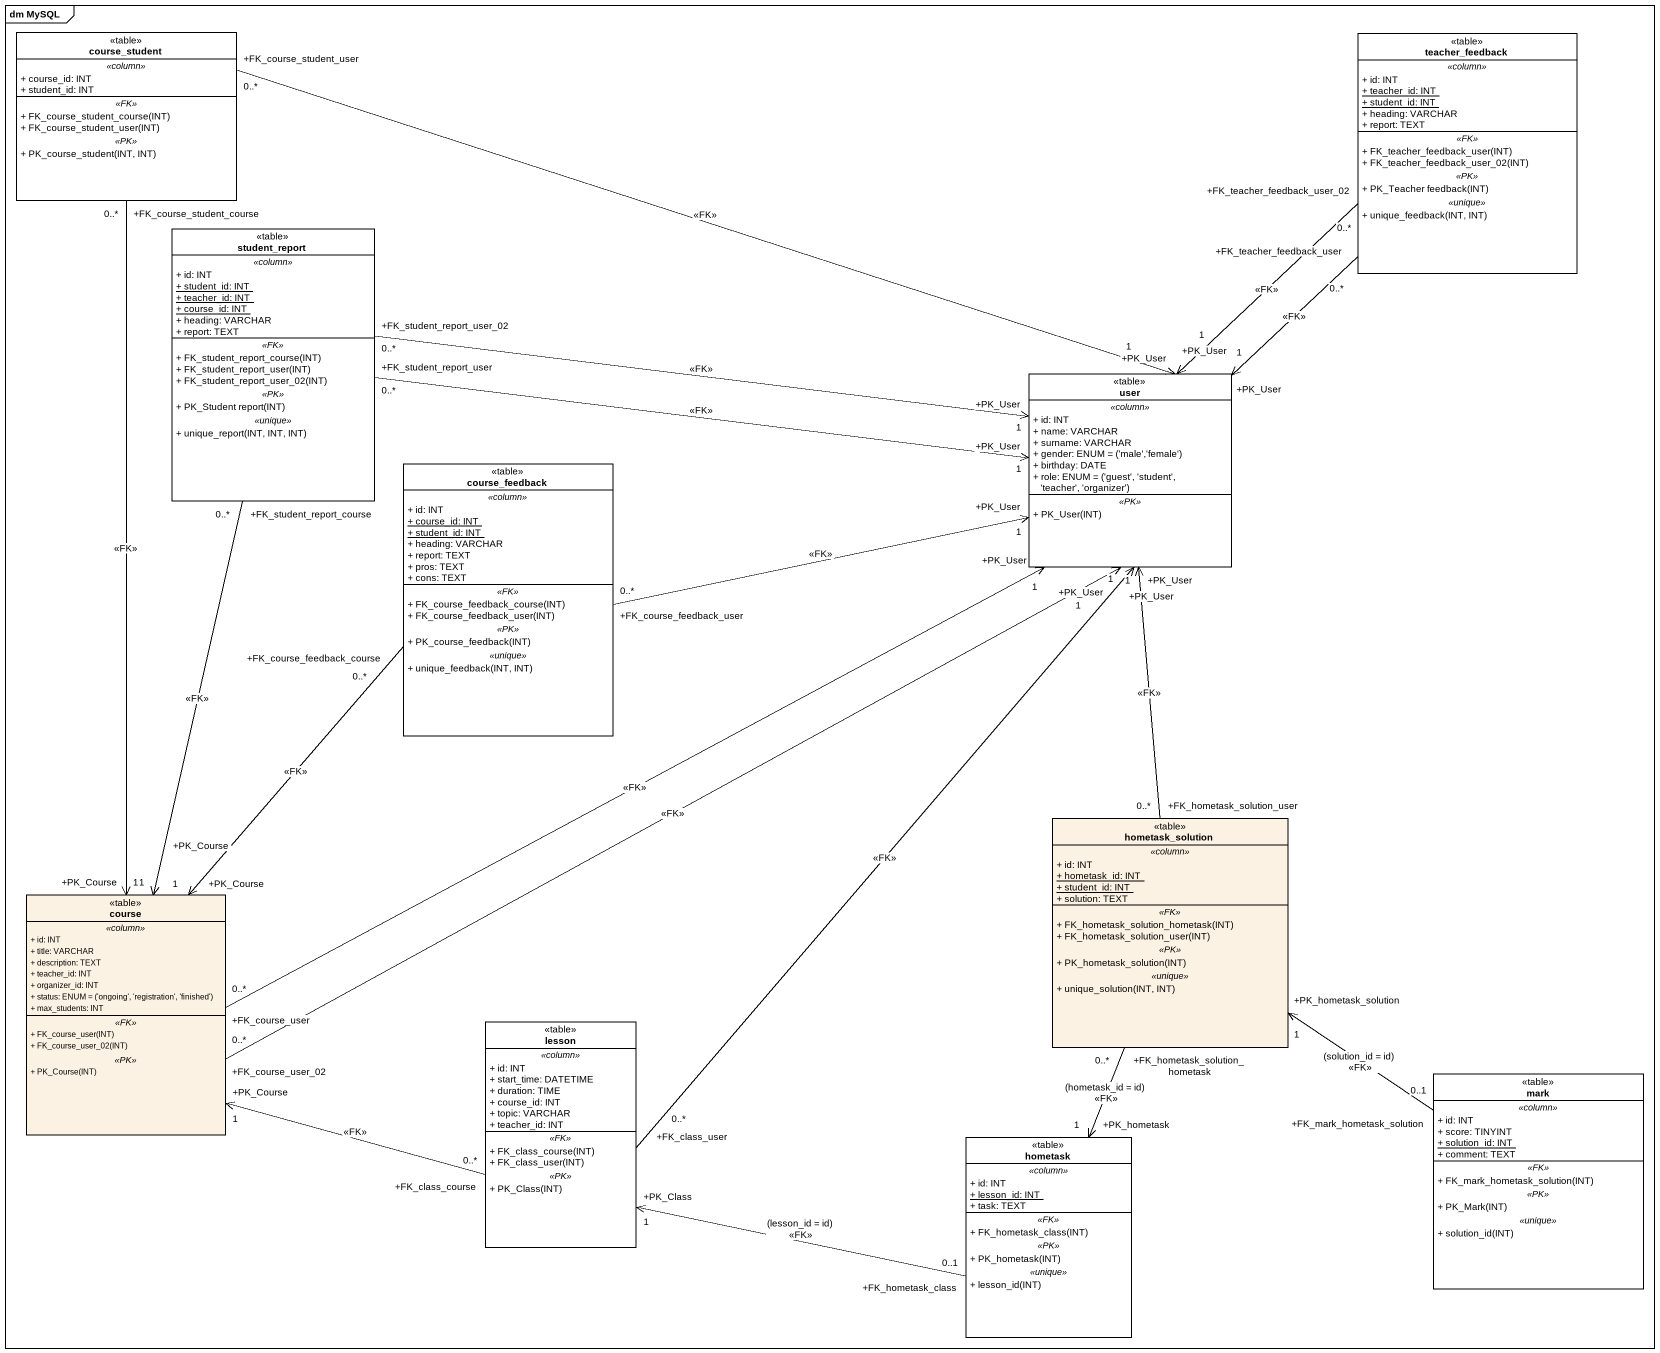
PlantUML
@startuml
mainframe dm MySQL
hide circle
hide empty members
skinparam classAttributeIconSize 0
class course_student <<table>> #FFFFFF {
  .. <<column>> ..
  + course_id: INT
  + student_id: INT
  .. <<FK>> ..
  + FK_course_student_course(INT)
  + FK_course_student_user(INT)
  .. <<PK>> ..
  + PK_course_student(INT, INT)
}
class teacher_feedback <<table>> #FFFFFF {
  .. <<column>> ..
  + id: INT
  {static} + teacher_id: INT
  {static} + student_id: INT
  + heading: VARCHAR
  + report: TEXT
  .. <<FK>> ..
  + FK_teacher_feedback_user(INT)
  + FK_teacher_feedback_user_02(INT)
  .. <<PK>> ..
  + PK_Teacher feedback(INT)
  .. <<unique>> ..
  + unique_feedback(INT, INT)
}
class student_report <<table>> #FFFFFF {
  .. <<column>> ..
  + id: INT
  {static} + student_id: INT
  {static} + teacher_id: INT
  {static} + course_id: INT
  + heading: VARCHAR
  + report: TEXT
  .. <<FK>> ..
  + FK_student_report_course(INT)
  + FK_student_report_user(INT)
  + FK_student_report_user_02(INT)
  .. <<PK>> ..
  + PK_Student report(INT)
  .. <<unique>> ..
  + unique_report(INT, INT, INT)
}
class user <<table>> #FFFFFF {
  .. <<column>> ..
  + id: INT
  + name: VARCHAR
  + surname: VARCHAR
  {field} + gender: ENUM = ('male','female')
  + birthday: DATE
  {field} + role: ENUM = ('guest', 'student', 'teacher', 'organizer')
  .. <<PK>> ..
  + PK_User(INT)
}
class course_feedback <<table>> #FFFFFF {
  .. <<column>> ..
  + id: INT
  {static} + course_id: INT
  {static} + student_id: INT
  + heading: VARCHAR
  + report: TEXT
  + pros: TEXT
  + cons: TEXT
  .. <<FK>> ..
  + FK_course_feedback_course(INT)
  + FK_course_feedback_user(INT)
  .. <<PK>> ..
  + PK_course_feedback(INT)
  .. <<unique>> ..
  + unique_feedback(INT, INT)
}
class hometask_solution <<table>> {
  .. <<column>> ..
  + id: INT
  {static} + hometask_id: INT
  {static} + student_id: INT
  + solution: TEXT
  .. <<FK>> ..
  + FK_hometask_solution_hometask(INT)
  + FK_hometask_solution_user(INT)
  .. <<PK>> ..
  + PK_hometask_solution(INT)
  .. <<unique>> ..
  + unique_solution(INT, INT)
}
class course <<table>> {
  .. <<column>> ..
  + id: INT
  + title: VARCHAR
  + description: TEXT
  + teacher_id: INT
  + organizer_id: INT
  {field} + status: ENUM = ('ongoing', 'registration', 'finished')
  + max_students: INT
  .. <<FK>> ..
  + FK_course_user(INT)
  + FK_course_user_02(INT)
  .. <<PK>> ..
  + PK_Course(INT)
}
class lesson <<table>> #FFFFFF {
  .. <<column>> ..
  + id: INT
  + start_time: DATETIME
  + duration: TIME
  + course_id: INT
  + topic: VARCHAR
  + teacher_id: INT
  .. <<FK>> ..
  + FK_class_course(INT)
  + FK_class_user(INT)
  .. <<PK>> ..
  + PK_Class(INT)
}
class mark <<table>> #FFFFFF {
  .. <<column>> ..
  + id: INT
  + score: TINYINT
  {static} + solution_id: INT
  + comment: TEXT
  .. <<FK>> ..
  + FK_mark_hometask_solution(INT)
  .. <<PK>> ..
  + PK_Mark(INT)
  .. <<unique>> ..
  + solution_id(INT)
}
class hometask <<table>> #FFFFFF {
  .. <<column>> ..
  + id: INT
  {static} + lesson_id: INT
  + task: TEXT
  .. <<FK>> ..
  + FK_hometask_class(INT)
  .. <<PK>> ..
  + PK_hometask(INT)
  .. <<unique>> ..
  + lesson_id(INT)
}
course_student "+FK_course_student_user\n0..*" -right-> "+PK_User\n1" user : <<FK>>
course_student "+FK_course_student_course\n0..*" --> "+PK_Course\n1" course : <<FK>>
teacher_feedback "+FK_teacher_feedback_user\n0..*" --> "+PK_User\n1" user : <<FK>>
teacher_feedback "+FK_teacher_feedback_user_02\n0..*" --> "+PK_User\n1" user : <<FK>>
student_report "+FK_student_report_user\n0..*" -right-> "+PK_User\n1" user : <<FK>>
student_report "+FK_student_report_user_02\n0..*" -right-> "+PK_User\n1" user : <<FK>>
student_report "+FK_student_report_course\n0..*" --> "+PK_Course\n1" course : <<FK>>
course_feedback "+FK_course_feedback_user\n0..*" -right-> "+PK_User\n1" user : <<FK>>
course_feedback "+FK_course_feedback_course\n0..*" --> "+PK_Course\n1" course : <<FK>>
hometask_solution "+FK_hometask_solution_user\n0..*" -up-> "+PK_User\n1" user : <<FK>>
hometask_solution "+FK_hometask_solution_hometask\n0..*" --> "+PK_hometask\n1" hometask : (hometask_id = id)\n<<FK>>
course "+FK_course_user\n0..*" -right-> "+PK_User\n1" user : <<FK>>
course "+FK_course_user_02\n0..*" -right-> "+PK_User\n1" user : <<FK>>
lesson "+FK_class_user\n0..*" -up-> "+PK_User\n1" user : <<FK>>
lesson "+FK_class_course\n0..*" -left-> "+PK_Course\n1" course : <<FK>>
mark "+FK_mark_hometask_solution\n0..1" -up-> "+PK_hometask_solution\n1" hometask_solution : (solution_id = id)\n<<FK>>
hometask "+FK_hometask_class\n0..1" -left-> "+PK_Class\n1" lesson : (lesson_id = id)\n<<FK>>
@enduml
